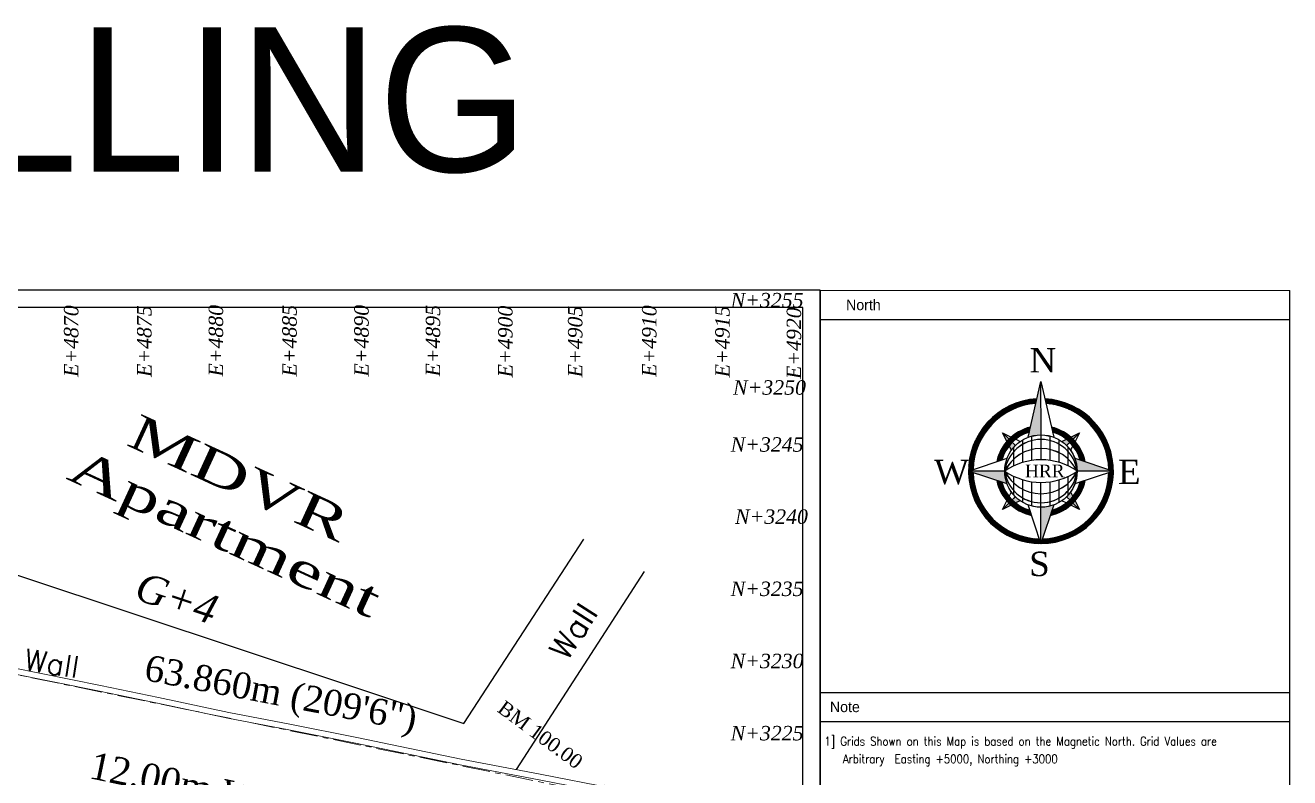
# Model space of a CAD drawing. Extents: x 1878645 to 3043969, y -1160829 to -603973.
# Drawn here: x 2202198 to 2289769, y -1082216 to -1030085 of the extents above; entities that cross this region are included whole.
import ezdxf
from ezdxf.enums import TextEntityAlignment as Align

# ---------------------------------------------------------------- set-up
doc = ezdxf.new("R2010")
doc.units = 0
doc.header["$LTSCALE"] = 100
doc.linetypes.add('Center', pattern=[50.8, 31.75, -6.35, 6.35, -6.35])
for name, color, linetype in [('A-ANNO-TEXT', 8, 'Continuous'), ('BM', 7, 'Continuous'), ('BOR', 100, 'Continuous'), ('BOUNDARY', 7, 'Continuous'), ('BUILDING', 151, 'Continuous'), ('BY MEASUREMENTS', 7, 'Continuous'), ('LATLONG', 7, 'Continuous'), ('LOGO', 168, 'Continuous'), ('SL', 42, 'Continuous'), ('TEMPLE', 6, 'Continuous'), ('TEXT1', 7, 'Continuous'), ('TITLE', 7, 'Continuous'), ('WALL', 137, 'Continuous')]:
    doc.layers.add(name, color=color, linetype=linetype)
doc.layers.add('A-SITE-BDRY', color=6, linetype='Center', lineweight=70)
doc.styles.add('RC', font='simplex.shx', dxfattribs={"height": 4})
doc.styles.add('rs', font='romans.shx')
doc.styles.add('SIVU', font='times.ttf', dxfattribs={"height": 1})
doc.styles.get("Standard").update_dxf_attribs({"font": 'verdana.ttf'})
doc.styles.add('STY', font='stylu.ttf')
doc.styles.add('TR', font='times.ttf', dxfattribs={"height": 2.4})
doc.styles.add('TR1', font='timesi.ttf')
pattern_1 = [(130, (-5117.69927, -3011.706164), (-0.01915111108, -0.01606969024), [])]
pattern_2 = [(220, (-5117.69927, -3011.706164), (0.01606969024, -0.01915111108), [])]

# ---------------------------------------------------------------- blocks, each defined once
blk = doc.blocks.new('BM')
at = {"layer": 'BM'}
for p, q in [((1.51, 0.83), (-1.51, -0.83)), ((-1.51, 0.83), (1.51, -0.83))]:
    blk.add_line(p, q, dxfattribs=at)
blk.add_lwpolyline([(-1.51, 0.83), (1.51, 0.83), (1.51, -0.83), (-1.51, -0.83)], close=True, dxfattribs=at)
at = {"layer": 'BM', "style": 'TR', "flags": 8}
blk.add_attdef('BM:100.00', (2.43, -0.96), '', height=2, dxfattribs=at)
blk = doc.blocks.new('A$C2AA72ABB')
at = {"layer": 'LOGO'}
for color, points in [(1, [(3.107, 5.865), (2.74, 4.246, -0.090992), (3.112, 4.314)]), (3, [(4.09, 3.639, -0.090992), (4.158, 3.267), (5.205, 3.266)]), (5, [(2.132, 2.896, -0.090992), (2.064, 3.268), (1.017, 3.269)]), (2, [(3.11, 1.173), (3.483, 2.288, -0.090992), (3.111, 2.22)])]:
    blk.add_hatch(color=color, dxfattribs=at).paths.add_polyline_path(points)
h = blk.add_hatch(dxfattribs=at)
h.set_pattern_fill('ANSI31', color=8, scale=0.2, angle=85, style=0)
h.set_pattern_definition(pattern_1)
h.paths.add_polyline_path([(2.962, 5.225), (2.992, 5.358, 0.397487), (1.017, 3.269), (1.149, 3.312, -0.385514)])
h = blk.add_hatch(dxfattribs=at)
h.set_pattern_fill('ANSI31', color=8, scale=0.2, angle=175, style=0)
h.set_pattern_definition(pattern_2)
h.paths.add_polyline_path([(5.074, 3.31), (5.205, 3.266, 0.398547), (3.225, 5.358), (3.256, 5.225, -0.386507)])
h = blk.add_hatch(dxfattribs=at)
h.set_pattern_fill('ANSI31', color=8, scale=0.2, angle=85, style=0)
h.set_pattern_definition(pattern_1)
h.paths.add_polyline_path([(2.774, 4.396), (2.807, 4.54, 0.289352), (1.831, 3.539), (1.978, 3.588, -0.256558)])
h = blk.add_hatch(dxfattribs=at)
h.set_pattern_fill('ANSI31', color=8, scale=0.2, angle=175, style=0)
h.set_pattern_definition(pattern_2)
h.paths.add_polyline_path([(3.415, 4.54), (3.449, 4.396, -0.256816), (4.245, 3.587), (4.392, 3.538, 0.289801)])
h = blk.add_hatch(color=2, dxfattribs=at)
h.paths.add_polyline_path([(2.126, 4.129, -0.016871), (2.186, 4.193), (2.001, 4.379)])
h.paths.add_polyline_path([(2.19, 4.001), (2.255, 3.87, -0.043143), (2.371, 4.008), (2.279, 4.101, 0.028382)])
h = blk.add_hatch(color=5, dxfattribs=at)
h.paths.add_polyline_path([(4.223, 4.377), (3.973, 4.253, -0.016871), (4.037, 4.192)])
h.paths.add_polyline_path([(3.845, 4.189), (3.714, 4.123, -0.043143), (3.852, 4.007), (3.945, 4.1, 0.028382)])
h = blk.add_hatch(dxfattribs=at)
h.set_pattern_fill('ANSI31', color=8, scale=0.2, angle=175, style=0)
h.set_pattern_definition(pattern_2)
h.paths.add_polyline_path([(3.11, 1.173), (3.066, 1.305, -0.401206), (1.149, 3.225), (1.017, 3.269, 0.414214)])
h = blk.add_hatch(dxfattribs=at)
h.set_pattern_fill('ANSI31', color=8, scale=0.2, angle=175, style=0)
h.set_pattern_definition(pattern_2)
h.paths.add_polyline_path([(1.978, 2.948), (1.831, 2.997, 0.296589), (2.839, 1.987), (2.79, 2.134, -0.260742)])
h = blk.add_hatch(dxfattribs=at)
h.set_pattern_fill('ANSI31', color=8, scale=0.2, angle=85, style=0)
h.set_pattern_definition(pattern_1)
h.paths.add_polyline_path([(3.154, 1.305), (3.11, 1.173, 0.414214), (5.205, 3.266), (5.074, 3.222, -0.401206)])
h = blk.add_hatch(dxfattribs=at)
h.set_pattern_fill('ANSI31', color=8, scale=0.2, angle=85, style=0)
h.set_pattern_definition(pattern_1)
h.paths.add_polyline_path([(4.392, 2.995), (4.245, 2.947, -0.260742), (3.431, 2.134), (3.382, 1.987, 0.296589)])
h = blk.add_hatch(color=1, dxfattribs=at)
h.paths.add_polyline_path([(3.967, 2.665, -0.043143), (3.851, 2.527), (3.944, 2.434, 0.028382), (4.033, 2.534)])
h.paths.add_polyline_path([(4.097, 2.406, -0.016871), (4.036, 2.341), (4.221, 2.156)])
h = blk.add_hatch(color=3, dxfattribs=at)
h.paths.add_polyline_path([(2.25, 2.282, -0.016871), (2.185, 2.342), (2, 2.157)])
h.paths.add_polyline_path([(2.37, 2.527), (2.278, 2.435, 0.028382), (2.378, 2.346), (2.508, 2.411, -0.043143)])
at = {"layer": 'LOGO', "color": 7}
for p, q in [((2.74, 4.246), (3.107, 5.865)), ((3.107, 5.865), (3.484, 4.246)), ((3.112, 4.314), (3.107, 5.865)), ((2.126, 4.129), (2.001, 4.379)), ((2.001, 4.379), (2.251, 4.254)), ((2.001, 4.379), (2.186, 4.193)), ((2.279, 4.101), (2.371, 4.008)), ((2.379, 4.19), (2.51, 4.124)), ((2.588, 3.519), (2.588, 4.174)), ((2.85, 3.576), (2.85, 4.281)), ((3.112, 3.595), (3.112, 4.314)), ((3.373, 3.576), (3.374, 4.281)), ((3.635, 3.518), (3.635, 4.174)), ((3.714, 4.123), (3.845, 4.189)), ((3.852, 4.007), (3.945, 4.1)), ((3.973, 4.253), (4.223, 4.377)), ((4.223, 4.377), (4.037, 4.192)), ((4.223, 4.377), (4.098, 4.128)), ((2.255, 3.87), (2.19, 4.001)), ((2.326, 3.419), (2.326, 3.96)), ((3.897, 3.418), (3.897, 3.959)), ((4.034, 4), (3.968, 3.869)), ((1.017, 3.269), (2.133, 3.64)), ((4.09, 3.639), (5.205, 3.266)), ((2.132, 2.896), (1.017, 3.269)), ((2.064, 3.268), (1.017, 3.269)), ((2.085, 3.268), (2.064, 3.268)), ((2.326, 2.575), (2.326, 3.117)), ((2.587, 2.361), (2.588, 3.017)), ((2.849, 2.254), (2.849, 2.959)), ((3.111, 2.22), (3.111, 2.94)), ((3.372, 2.253), (3.373, 2.959)), ((3.634, 2.36), (3.635, 3.016)), ((3.896, 2.574), (3.897, 3.116)), ((5.205, 3.266), (4.09, 2.895)), ((4.158, 3.267), (4.143, 3.267)), ((5.205, 3.266), (4.158, 3.267)), ((2.189, 2.535), (2.255, 2.666)), ((3.967, 2.665), (4.033, 2.534)), ((2, 2.157), (2.125, 2.407)), ((2, 2.157), (2.185, 2.342)), ((2.25, 2.282), (2, 2.157)), ((2.278, 2.435), (2.37, 2.527)), ((2.508, 2.411), (2.378, 2.346)), ((3.11, 1.173), (2.739, 2.289)), ((3.483, 2.288), (3.11, 1.173)), ((3.11, 1.173), (3.111, 2.22)), ((3.844, 2.345), (3.713, 2.411)), ((3.851, 2.527), (3.944, 2.434)), ((4.221, 2.156), (3.972, 2.281)), ((4.221, 2.156), (4.036, 2.341)), ((4.097, 2.406), (4.221, 2.156))]:
    blk.add_line(p, q, dxfattribs=at)
blk.add_circle((3.111, 3.267), 1.047, dxfattribs=at)
for centre, radius, start, end in [((3.111, 3.267), 2.094, 93.2556, 86.8827), ((3.111, 3.267), 1.963, 94.3568, 178.6863), ((3.111, 3.267), 1.963, 1.2425, 85.7699), ((3.111, 3.267), 1.309, 103.4524, 168.0039), ((3.111, 3.267), 1.178, 106.6351, 164.1925), ((3.111, 3.267), 1.309, 11.9248, 76.5715), ((3.111, 3.267), 1.178, 15.7363, 73.3491), ((3.111, 3.127), 1.056, 7.5925, 172.3362), ((3.111, 2.757), 1.165, 25.9536, 153.9752), ((3.11, 1.756), 1.839, 55.2563, 124.6724), ((3.111, 3.267), 1.963, 181.2425, 268.6863), ((3.111, 3.267), 1.309, 191.9248, 258.0039), ((3.111, 3.267), 1.178, 195.7363, 254.1925), ((3.111, 3.408), 1.056, 187.5925, 352.3362), ((3.112, 3.778), 1.165, 205.9536, 333.9752), ((3.112, 4.779), 1.839, 235.2563, 304.6724), ((3.111, 3.267), 1.963, 271.2425, 358.6863), ((3.111, 3.267), 1.309, 281.9248, 348.0039), ((3.111, 3.267), 1.178, 285.7363, 344.1925)]:
    blk.add_arc(centre, radius, start, end, dxfattribs=at)
at = {"insert": (2.647, 3.456), "char_height": 0.36947, "attachment_point": 1}
blk.add_mtext_dynamic_manual_height_columns('{\\fTimes New Roman|b0|i0|c0|p18;\\C6;HRR}', width=0.45903, gutter_width=1.847, heights=[0], dxfattribs=at)
at = {"layer": 'LOGO', "color": 7, "style": 'TR'}
for s, p in [('N', (2.781, 6.122)), ('W', (0.02, 2.889)), ('E', (5.341, 2.893)), ('S', (2.771, 0.23))]:
    blk.add_text(s, height=0.705, dxfattribs=at).set_placement(p)

msp = doc.modelspace()

# ---------------------------------------------------------------- linework, layer by layer
at = {"layer": 'A-SITE-BDRY', "lineweight": 5, "ltscale": 0.6}
msp.add_lwpolyline([(2179929.83573, -1082877.73596), (2187716.4846, -1072224.99856), (2250380.98759, -1085077.68697), (2247109.10368, -1096656.41699)], dxfattribs=at)
at = {"layer": 'BOR', "lineweight": 25}
msp.add_line((2257249.72938, -1076312.01176), (2289768.89872, -1076312.01176), dxfattribs=at)
at = {"layer": 'BOR', "color": 101}
msp.add_lwpolyline([(2257249.72938, -1048428.61387), (2289768.89872, -1048463.93467)], dxfattribs=at)
at = {"layer": 'BOR'}
for points in [[(2257249.72938, -1048428.61387), (2257249.72938, -1160828.61387)], [(2257249.72938, -1160828.61387), (2289768.89872, -1160828.61387), (2289768.89872, -1048463.93467)]]:
    msp.add_lwpolyline(points, dxfattribs=at)
at = {"layer": 'BOUNDARY', "lineweight": 15}
for p, q in [((2201233.06315, -1074581.56002), (2207406.96091, -1075826.74108)), ((2207406.96091, -1075826.74108), (2211432.77598, -1076662.11804)), ((2211432.77598, -1076662.11804), (2216306.26726, -1077692.58773)), ((2216306.26726, -1077692.58773), (2220530.68356, -1078517.08595)), ((2220530.68356, -1078517.08595), (2225151.14495, -1079426.57047)), ((2225151.14495, -1079426.57047), (2232389.09198, -1080930.35016)), ((2232389.09198, -1080930.35016), (2237853.48251, -1081973.85184)), ((2237853.48251, -1081973.85184), (2242821.33714, -1082940.60208))]:
    msp.add_line(p, q, dxfattribs=at)
at = {"layer": 'BUILDING'}
msp.add_lwpolyline([(2194281.72938, -1065738.61387), (2232563.72938, -1078454.61387)], dxfattribs=at)
at = {"layer": 'LOGO', "color": 7}
for p, q in [((2271654.9871, -1058628.88617), (2272534.16508, -1054753.95217)), ((2272534.16508, -1054753.95217), (2273434.83898, -1058629.99245)), ((2272545.01454, -1058466.13486), (2272534.16508, -1054753.95217)), ((2270184.97297, -1058910.12858), (2269886.59257, -1058312.43934)), ((2269886.59257, -1058312.43934), (2270483.91044, -1058611.5625)), ((2269886.59257, -1058312.43934), (2270329.40325, -1058755.80082)), ((2271917.29727, -1060233.77324), (2271918.34673, -1058545.33634)), ((2272543.94348, -1060189.33529), (2272545.01454, -1058466.13486)), ((2273170.53395, -1060234.55219), (2273171.58341, -1058546.1153)), ((2274605.93627, -1058614.12456), (2275203.62551, -1058315.74417)), ((2275203.62551, -1058315.74417), (2274760.26403, -1058758.55484)), ((2275203.62551, -1058315.74417), (2274904.50235, -1058913.06203)), ((2270494.14671, -1059529.4381), (2270337.66985, -1059215.99748)), ((2270550.80859, -1058977.48156), (2270772.21392, -1059199.1623)), ((2270663.82642, -1060609.7468), (2270664.63207, -1059313.56349)), ((2270789.58928, -1058764.63949), (2271102.83514, -1058921.50587)), ((2271290.59357, -1060370.72227), (2271291.56914, -1058801.15966)), ((2273797.06693, -1060372.28018), (2273798.0425, -1058802.71757)), ((2273986.62675, -1058923.2983), (2274300.06737, -1058766.82144)), ((2274316.90255, -1059201.36552), (2274538.58329, -1058979.96018)), ((2274423.53647, -1060612.08366), (2274424.34211, -1059315.90036)), ((2274751.42536, -1059218.74087), (2274594.55899, -1059531.98673)), ((2267530.5099, -1060969.4924), (2270200.84085, -1060081.22587)), ((2274887.17868, -1060084.13869), (2277556.40336, -1060975.72405)), ((2270199.73458, -1061861.07775), (2267530.5099, -1060969.4924)), ((2270036.98326, -1060971.05031), (2267530.5099, -1060969.4924)), ((2270085.56135, -1060971.08051), (2270036.98326, -1060971.05031)), ((2270662.57114, -1062629.31609), (2270663.37679, -1061333.13278)), ((2274422.28119, -1062631.65295), (2274423.08684, -1061335.46965)), ((2277556.40336, -1060975.72405), (2274886.0724, -1061863.99057)), ((2275049.92999, -1060974.16613), (2275013.28511, -1060974.14336)), ((2277556.40336, -1060975.72405), (2275049.92999, -1060974.16613)), ((2271288.87076, -1063142.49888), (2271289.84632, -1061572.93626)), ((2271915.32985, -1063399.10115), (2271916.3793, -1061710.66425)), ((2272541.89872, -1063479.08159), (2272542.96978, -1061755.88115)), ((2273168.56653, -1063399.8801), (2273169.61599, -1061711.44321)), ((2273795.34412, -1063144.05679), (2273796.31969, -1061574.49418)), ((2269883.28774, -1063629.47228), (2270182.4109, -1063032.15441)), ((2270335.48789, -1062726.47557), (2270492.35427, -1062413.22971)), ((2270548.32997, -1062965.25626), (2270770.0107, -1062743.85093)), ((2271100.28651, -1063021.91814), (2270786.84589, -1063178.395)), ((2274297.32398, -1063180.57696), (2273984.07812, -1063023.71058)), ((2274314.69933, -1062746.05415), (2274536.10467, -1062967.73489)), ((2274592.76655, -1062415.77835), (2274749.24341, -1062729.21897)), ((2274901.94029, -1063035.08786), (2275200.32068, -1063632.77711)), ((2269883.28774, -1063629.47228), (2270326.64922, -1063186.6616)), ((2270480.97699, -1063331.09188), (2269883.28774, -1063629.47228)), ((2272540.34081, -1065985.55495), (2271652.07428, -1063315.224)), ((2273431.92616, -1063316.33027), (2272540.34081, -1065985.55495)), ((2272540.34081, -1065985.55495), (2272541.89872, -1063479.08159)), ((2275200.32068, -1063632.77711), (2274603.00282, -1063333.65395)), ((2275200.32068, -1063632.77711), (2274757.51001, -1063189.41563))]:
    msp.add_line(p, q, dxfattribs=at)
msp.add_circle((2272543.45663, -1060972.60822), 2506.47385, dxfattribs=at)
for centre, radius, start, end in [((2272543.45663, -1060972.60822), 5012.9477, 93.255615746, 86.8827417599), ((2272543.45663, -1060972.60822), 4699.63847, 94.3568228974, 178.6862904287), ((2272543.45663, -1060972.60822), 4699.63847, 1.242484617, 85.7698807414), ((2272543.45663, -1060972.60822), 3133.09231, 103.4523883798, 168.003942303), ((2272543.45663, -1060972.60822), 2819.78308, 106.6350673727, 164.192455865), ((2272543.45663, -1060972.60822), 3133.09231, 11.9248327126, 76.57149486), ((2272543.45663, -1060972.60822), 2819.78308, 15.7363191554, 73.3491324954), ((2272543.24798, -1061308.29662), 2528.85308, 7.5925371742, 172.3362378517), ((2272542.69715, -1062194.51399), 2788.45216, 25.9536210972, 153.975153937), ((2272541.20739, -1064591.32914), 4401.99469, 55.2563382086, 124.6724368639), ((2272543.45663, -1060972.60822), 4699.63847, 181.242484617, 268.6862904284), ((2272543.66528, -1060636.91983), 2528.85308, 187.5925371742, 352.3362378517), ((2272544.21611, -1059750.70246), 2788.45216, 205.9536210972, 333.975153937), ((2272545.70586, -1057353.88731), 4401.99469, 235.2563382086, 304.6724368639), ((2272543.45663, -1060972.60822), 4699.63847, 271.2424846167, 358.6862904287), ((2272543.45663, -1060972.60822), 3133.09231, 191.9248327126, 258.003942303), ((2272543.45663, -1060972.60822), 2819.78308, 195.7363191554, 254.1924558943), ((2272543.45663, -1060972.60822), 3133.09231, 281.9248327284, 348.003942303), ((2272543.45663, -1060972.60822), 2819.78308, 285.7363191425, 344.1924558778)]:
    msp.add_arc(centre, radius, start, end, dxfattribs=at)
at = {"layer": 'SL'}
for points in [[(2232563.72938, -1078454.61387), (2240877.55657, -1065689.62704)], [(2236210.71444, -1081639.78093), (2245085.19799, -1067932.03012)]]:
    msp.add_lwpolyline(points, dxfattribs=at)
at = {"layer": 'TEMPLE'}
msp.add_lwpolyline([(2257249.72938, -1048428.61387), (2144849.72938, -1048428.61387), (2144849.72938, -1160828.61387), (2257249.72938, -1160828.61387)], close=True, dxfattribs=at)
msp.add_lwpolyline([(2256049.72938, -1049628.61387), (2146049.72938, -1049628.61387), (2146049.72938, -1159628.61387), (2256049.72938, -1159628.61387), (2256049.72938, -1049628.61387)], dxfattribs=at)
at = {"layer": 'TITLE', "lineweight": 25, "ltscale": 0.03}
for p, q in [((2257249.72938, -1050464.97219), (2289768.89872, -1050464.97219)), ((2257249.72938, -1078313.04928), (2289768.89872, -1078313.04928))]:
    msp.add_line(p, q, dxfattribs=at)
at = {"layer": 'WALL', "lineweight": 5}
msp.add_lwpolyline([(2250419.03968, -1084937.72486), (2250419.03968, -1084937.72486), (2247794.72938, -1084397.61387), (2242741.72938, -1083332.61387), (2237777.72938, -1082366.61387), (2232310.72938, -1081322.61387), (2225071.72938, -1079818.61387), (2220453.72938, -1078909.61387), (2216226.72938, -1078084.61387), (2211350.72938, -1077053.61387), (2207326.72938, -1076218.61387), (2201153.72938, -1074973.61387), (2195275.72938, -1073780.61387)], dxfattribs=at)

# ---------------------------------------------------------------- block references
at = {"layer": 'BM'}
ref = msp.add_blockref('BM', (2242890.72938, -1083368.61387), dxfattribs=dict(at, xscale=498.11147607792, yscale=498.11147607792, zscale=498.11147607792, rotation=340.4555868860143))
ref.add_attrib('BM:100.00', 'BM 100.00', (2234818.00503, -1077595.81756), dxfattribs={"height": 996.222952, "rotation": 323.5424730022, "style": 'TR', "flags": 8})
at = {"layer": 'LOGO', "color": 4, "xscale": 2393.802909441381, "yscale": 2393.802909441381, "zscale": 2393.802909441381}
msp.add_blockref('A$C2AA72ABB', (2265095.50144, -1068794.08302), dxfattribs=at)

# ---------------------------------------------------------------- texts
at = {"layer": 'A-ANNO-TEXT', "style": 'SIVU'}
msp.add_text('12.00m Wide Road ', height=1875, rotation=348.2139309518, dxfattribs=at).set_placement((2217884.40837, -1083642.76344), align=Align.MIDDLE_CENTER)
at = {"layer": 'BM', "style": 'TR'}
msp.add_text('BM 100.00', height=996.222952, rotation=323.5424730022, dxfattribs=at).set_placement((2234818.00503, -1077595.81756))
at = {"layer": 'BUILDING', "color": 7, "style": 'TR1'}
msp.add_text('G+4', height=2000, rotation=341.6252386281, dxfattribs=at).set_placement((2209654.30338, -1069813.59748))
at = {"layer": 'BY MEASUREMENTS', "style": 'TR'}
msp.add_text('63.860m (209\'6")', height=1800, rotation=349.2155129344, dxfattribs=at).set_placement((2219866.07819, -1076574.7414), align=Align.MIDDLE)
at = {"layer": 'LATLONG', "style": 'TR1'}
for s, p in [('N+3255', (2251049.72938, -1049628.61387)), ('N+3250', (2251216.09443, -1055678.69259)), ('N+3245', (2251049.72938, -1059628.61387)), ('N+3240', (2251353.07769, -1064628.61387)), ('N+3235', (2251049.72938, -1069628.61387)), ('N+3230', (2251049.72938, -1074628.61387)), ('N+3225', (2251049.72938, -1079628.61387))]:
    msp.add_text(s, height=1000, dxfattribs=at).set_placement(p)
for s, p in [('E+4870', (2205874.62386, -1054450.01338)), ('E+4875', (2210940.47387, -1054450.01338)), ('E+4880', (2215900.89088, -1054421.11548)), ('E+4885', (2220995.49534, -1054421.11548)), ('E+4890', (2225979.60055, -1054420.43737)), ('E+4895', (2230930.98045, -1054420.43737)), ('E+4900', (2235944.52474, -1054476.87695)), ('E+4905', (2240781.57146, -1054476.87695)), ('E+4910', (2245912.46131, -1054449.0223)), ('E+4915', (2250978.31132, -1054477.60722)), ('E+4920', (2255929.82815, -1054591.99909))]:
    msp.add_text(s, height=1000, rotation=90, dxfattribs=at).set_placement(p)
at = {"layer": 'LOGO', "color": 7, "style": 'TR'}
for s, p in [('N', (2271751.84767, -1054139.79835)), ('W', (2265142.55259, -1061877.90124)), ('E', (2277880.2574, -1061868.55907)), ('S', (2271729.05554, -1068242.81613))]:
    msp.add_text(s, height=1688.05478, dxfattribs=at).set_placement(p)
at = {"layer": 'LOGO', "insert": (2271432.28012, -1060521.77553), "char_height": 884.4381599, "width": 1098.8245668, "attachment_point": 1}
msp.add_mtext('{\\fTimes New Roman|b0|i0|c0|p18;\\C6;HRR}', dxfattribs=at)
at = {"layer": 'TEXT1', "color": 7, "style": 'TR', "width": 1.5}
for s, p in [('MDVR', (2209102.26554, -1059141.31608)), ('Apartment', (2204956.85515, -1061484.55419))]:
    msp.add_text(s, height=2400, rotation=335.3408431964, dxfattribs=at).set_placement(p)
at = {"layer": 'TITLE', "lineweight": 25, "ltscale": 0.03, "style": 'STY'}
for s, height, p in [('BACKFILLING', 10000, (2150104.13313, -1040234.37543)), ('North', 734.222509, (2259042.59257, -1049823.88178)), ('Note', 734.222509, (2257923.03423, -1077671.95887))]:
    msp.add_text(s, height=height, dxfattribs=at).set_placement(p)
at = {"layer": 'TITLE', "color": 210, "style": 'rs', "width": 0.85}
for s, p in [('1] Grids Shown on this Map is based on the Magnetic North. Grid Values are ', (2257546.2005, -1079990.53664)), ('Arbitrary  Easting +5000, Northing +3000', (2258830.77979, -1081218.64597))]:
    msp.add_text(s, height=603.0414211, dxfattribs=at).set_placement(p)
at = {"layer": 'WALL', "color": 7, "style": 'RC'}
msp.add_text('Wall', height=1600, rotation=57.0807279482, dxfattribs=at).set_placement((2239726.69381, -1074194.47705))
at = {"layer": 'WALL', "color": 7, "lineweight": 5, "style": 'RC'}
msp.add_text('Wall', height=1500, rotation=351.3432848211, dxfattribs=at).set_placement((2202046.81282, -1074745.68092))

doc.saveas('drawing.dxf')
